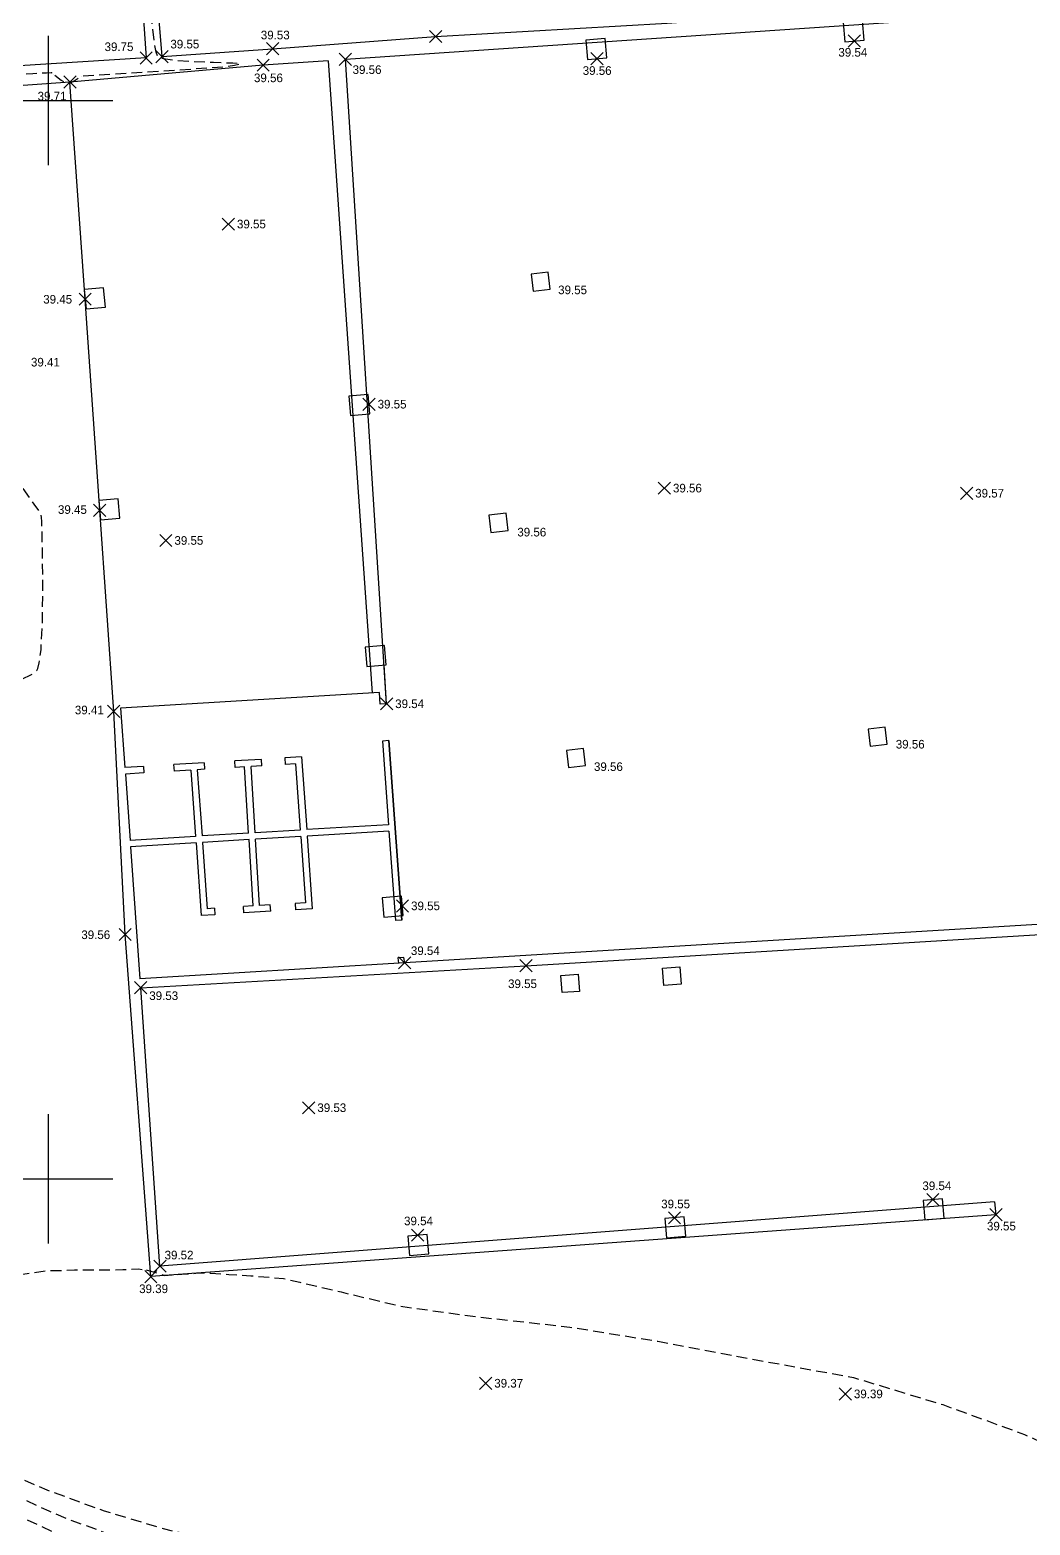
# Model space of a CAD drawing. Header units: metres. Extents: x -84460 to -84291, y -100758 to -100640.
# Drawn here: x -84425.42 to -84402.24, y -100733.03 to -100698.36 of the extents above; entities that cross this region are included whole.
import ezdxf

# ---------------------------------------------------------------- set-up
doc = ezdxf.new("R2010")
doc.units = ezdxf.units.M
doc.header["$MEASUREMENT"] = 0
doc.linetypes.add('DASHED2', pattern=[0.375, 0.25, -0.125])
doc.layers.get('0').update_dxf_attribs({"color": 35})
for name, color, linetype in [('Bases de pilares', 60, 'Continuous'), ('Contrucoes', 6, 'Continuous'), ('croqui', 6, 'Continuous'), ('Pilares', 230, 'Continuous'), ('pontos correctos', 35, 'Continuous')]:
    doc.layers.add(name, color=color, linetype=linetype)
doc.layers.add('CONT-MNR', color=35, linetype='DASHED2', lineweight=25)

msp = doc.modelspace()

# ---------------------------------------------------------------- linework, layer by layer
at = {"color": 7}
for p, q in [((-84425, -100698.5), (-84425, -100701.5)), ((-84426.5, -100700), (-84423.5, -100700)), ((-84425, -100723.5), (-84425, -100726.5)), ((-84426.5, -100725), (-84423.5, -100725))]:
    msp.add_line(p, q, dxfattribs=at)
at = {"linetype": 'Continuous'}
for p, q in [((-84418.82045043282, -100723.2140646163, 39.53), (-84419.1032504328, -100723.4968646163, 39.53)), ((-84418.82045043282, -100723.4968646163, 39.53), (-84419.1032504328, -100723.2140646163, 39.53)), ((-84414.72053377422, -100729.6026976341, 39.37), (-84415.0033337742, -100729.8854976341, 39.37)), ((-84414.72053377422, -100729.8854976341, 39.37), (-84415.0033337742, -100729.6026976341, 39.37)), ((-84406.38474696243, -100729.8502654026, 39.39), (-84406.66754696242, -100730.1330654026, 39.39)), ((-84406.38474696243, -100730.1330654026, 39.39), (-84406.66754696242, -100729.8502654026, 39.39))]:
    msp.add_line(p, q, dxfattribs=at)
at = {"layer": 'Bases de pilares'}
for points in [[(-84413.76307157036, -100704.4225312903), (-84413.3658247178, -100704.3756811236), (-84413.41267488454, -100703.978434271), (-84413.8099217371, -100704.0252844378)], [(-84414.74011447644, -100710.0140546212), (-84414.34286762387, -100709.9672044545), (-84414.38971779062, -100709.5699576019), (-84414.7869646432, -100709.6168077686)], [(-84405.95207543117, -100714.9734802672), (-84405.55482857859, -100714.9266301005), (-84405.60167874534, -100714.5293832479), (-84405.99892559792, -100714.5762334147)], [(-84412.94067294754, -100715.4668905975), (-84412.54342609498, -100715.4200404307), (-84412.59027626173, -100715.0227935782), (-84412.9875231143, -100715.0696437449)]]:
    msp.add_lwpolyline(points, close=True, dxfattribs=at)
at = {"layer": 'Bases de pilares', "extrusion": (0.002638696321012479, -0.02035205656532305, 0.9997893933600653)}
for points, elevation in [([(-96659.9476489566, -89012.15285010636), (-96659.97048366127, -89012.5521977948), (-96660.3698313497, -89012.52936309014), (-96660.34699664504, -89012.1300154017)], 1826.613399596259), ([(-96662.30770670935, -89012.01790198137), (-96662.33054141402, -89012.4172496698), (-96662.72988910247, -89012.39441496512), (-96662.70705439779, -89011.9950672767)], 1826.61339959626)]:
    msp.add_lwpolyline(points, close=True, dxfattribs=dict(at, elevation=elevation))
at = {"layer": 'CONT-MNR', "flags": 128}
for points, elevation in [([(-84428.1134357484, -100704.3249901407), (-84428.85132500224, -100704.3980777587), (-84429.30241330706, -100704.6019846428), (-84429.73276851013, -100704.9714528864), (-84430.38792088669, -100705.3363388895), (-84430.7638276914, -100705.6475651864), (-84431.05381347753, -100705.9802553657), (-84431.25387788928, -100706.3290440597), (-84431.55375357925, -100707.2779185979), (-84431.87028825664, -100708.4598505266), (-84432.0035664184, -100709.4253720499), (-84432.10512332668, -100709.914715727), (-84432.30471104919, -100709.8704053184), (-84432.64843779453, -100709.7487566083), (-84432.85299265526, -100709.672447107), (-84433.02302920909, -100709.6203769173), (-84433.16473012266, -100709.5773327798), (-84433.2471913737, -100709.5596871376), (-84433.22041731223, -100709.4944961543), (-84433.11781745942, -100709.1933444101), (-84432.84759823325, -100708.4000656142), (-84432.4653453152, -100707.2778328503), (-84432.02664438669, -100705.9898192022), (-84431.58708112917, -100704.6991977536), (-84431.20224122412, -100703.5691415883), (-84430.92771035295, -100702.7628237902), (-84430.81907419715, -100702.443417443), (-84430.7749082574, -100702.3076495118), (-84430.71234464755, -100702.1140515847), (-84430.67900278044, -100702.0107057109), (-84430.65477782275, -100701.9352063645), (-84430.63231530455, -100701.8654746031), (-84430.60475338448, -100701.8160524827), (-84430.53692628414, -100701.6248451027), (-84430.3756121902, -100701.1692075863), (-84430.18311808388, -100700.6240225162), (-84430.02175094641, -100700.1641724747), (-84429.9538177591, -100699.9645400444), (-84429.98455671297, -100699.8542252907), (-84430.01039008723, -100699.7505564211), (-84429.81445961479, -100699.7405011368), (-84429.39045051977, -100699.7271163387), (-84428.96764247741, -100699.713400897), (-84428.77531516297, -100699.7023536815), (-84428.95483858226, -100699.6680151551), (-84429.13444836406, -100699.6331740371), (-84428.82225804217, -100699.6061970145), (-84428.04223438361, -100699.5488559818), (-84427.02805028997, -100699.4781038506), (-84426.01337866281, -100699.4108935321), (-84425.35831852678, -100699.3710677392), (-84425.03693253301, -100699.3550276754), (-84424.9316250512, -100699.3529540208), (-84424.91726441414, -100699.3549099797), (-84424.92534418222, -100699.3632355995), (-84424.91726441414, -100699.3549099797), (-84424.91726441414, -100699.3549099797), (-84424.92534418222, -100699.3632355995), (-84424.91726441414, -100699.3549099797), (-84424.92534418222, -100699.3632355995), (-84424.87397712308, -100699.3873031871), (-84424.87397712308, -100699.3873031871), (-84424.87397712308, -100699.3873031871), (-84424.69936147031, -100699.529329926), (-84424.61516437413, -100699.5745964583), (-84424.48617276365, -100699.5875297532), (-84424.48617276365, -100699.5875297532), (-84424.39575420717, -100699.5422632209), (-84424.39575420717, -100699.5422632209), (-84424.39575420717, -100699.5422632209), (-84424.39575420717, -100699.5422632209), (-84424.39575420717, -100699.5422632209), (-84424.39575420717, -100699.5422632209), (-84424.39575420717, -100699.5422632209), (-84424.39575420717, -100699.5422632209), (-84424.39575420717, -100699.5422632209), (-84424.39575420717, -100699.5422632209), (-84424.23772911525, -100699.4337672467), (-84424.23772911525, -100699.4337672467), (-84424.23772911525, -100699.4337672467), (-84424.23772911525, -100699.4337672467), (-84424.23772911525, -100699.4337672467), (-84424.23772911525, -100699.4337672467), (-84424.23772911525, -100699.4337672467), (-84424.23772911525, -100699.4337672467), (-84424.23772911525, -100699.4337672467), (-84424.23772911525, -100699.4337672467), (-84420.8994102145, -100699.2167938205), (-84420.67964092176, -100699.1799288393), (-84420.53811746565, -100699.1471815002), (-84420.72386554422, -100699.1354497346), (-84421.17076898584, -100699.1214320787), (-84421.71591864347, -100699.0974061556), (-84422.11330069826, -100699.0657900277), (-84422.334002791, -100699.0322525694), (-84422.42476249403, -100699.0042888347), (-84422.44932001841, -100698.9884400016), (-84422.4658966525, -100698.9647366172), (-84422.49678026173, -100698.8775059468), (-84422.537737572, -100698.6640208717), (-84422.58318378184, -100698.2724924247), (-84422.62710069404, -100697.7128318443), (-84422.65907478062, -100697.2067210082), (-84422.68165640715, -100696.8951656204), (-84422.7251390985, -100696.5097972786), (-84422.8097993798, -100695.7609973996), (-84422.91379435777, -100694.8415342981), (-84423.01528113912, -100693.9441762883), (-84423.09241683056, -100693.2616916847), (-84423.12335853885, -100692.9868488018), (-84423.13112950778, -100692.8925323959), (-84423.13325406022, -100692.8028282001), (-84423.03023870639, -100692.7911213918), (-84422.9180757766, -100692.783754716), (-84422.7822835869, -100692.7724810699), (-84422.63658889206, -100692.7604117929), (-84422.43930863218, -100692.749345966), (-84422.0239953718, -100692.7236107837), (-84421.58388778214, -100692.6884231996), (-84421.31222453446, -100692.6490001675), (-84420.99522121635, -100692.4943877176), (-84420.99522121635, -100692.4943877176), (-84420.99522121635, -100692.4943877176), (-84420.99522121635, -100692.4943877176), (-84420.99522121635, -100692.4943877176), (-84420.99522121635, -100692.4943877176), (-84420.99522121635, -100692.4943877176), (-84420.99522121635, -100692.4943877176), (-84420.99522121635, -100692.4943877176), (-84420.99522121635, -100692.4943877176), (-84420.82603483873, -100692.2438251428), (-84420.74381762257, -100691.8741323853), (-84420.6616004064, -100691.4222856817), (-84420.70270925824, -100690.888285032), (-84420.86714369056, -100689.9435146518), (-84421.11379533904, -100689.2862828014), (-84421.40155535184, -100688.7112051787), (-84421.40155535184, -100688.7112051787), (-84421.40155535184, -100688.7112051787), (-84421.40155535184, -100688.7112051787), (-84421.98057229166, -100687.991160453), (-84422.20006179428, -100687.648472114), (-84422.40583323344, -100687.1412937438), (-84422.41955129689, -100686.2365970242), (-84422.13172788752, -100685.2723815502), (-84421.65222828838, -100684.5200627401), (-84421.17882849363, -100683.8101682243), (-84420.78058246017, -100683.2332789491), (-84420.52654414487, -100682.8799758605), (-84420.19422300831, -100682.4936973592), (-84419.59287151883, -100681.8375114998), (-84418.83915814516, -100681.0314437096), (-84418.04975135598, -100680.1955194157), (-84417.34131961995, -100679.4497640454), (-84416.83053140578, -100678.914203026), (-84416.63405518215, -100678.7088617847), (-84416.57975028125, -100678.7014830859), (-84416.52503378912, -100678.7492169706), (-84416.53522670991, -100678.6980389345), (-84416.54705414102, -100678.6463646), (-84416.61905058201, -100678.6354077421), (-84416.62957183659, -100678.4773574869), (-84416.64887198716, -100678.1677016128), (-84416.6618999279, -100677.949527762), (-84416.67587641744, -100677.6370049051), (-84416.71060840276, -100676.850639781), (-84416.7601744593, -100675.7258339339), (-84416.81865316257, -100674.397988908), (-84416.88012308802, -100673.0025062477), (-84416.93866281118, -100671.6747874971), (-84416.98835090752, -100670.5502342005), (-84417.02326595249, -100669.7642479023), (-84417.03748652163, -100669.4522301467), (-84417.06361580576, -100669.2486276909), (-84417.09833764823, -100668.9553599295), (-84417.0932487414, -100668.7796395463), (-84416.83052175769, -100668.7479319702), (-84416.18025936073, -100668.6989707072), (-84415.29645960228, -100668.6404433558), (-84414.33312053411, -100668.5800375145), (-84413.44424020802, -100668.5254407819), (-84412.78381667577, -100668.4843407562), (-84412.50584798913, -100668.4644250362), (-84412.31484806833, -100668.4173005611), (-84412.04426563588, -100668.3377442433), (-84411.8998666274, -100668.2711545024), (-84412.01863887558, -100668.1180141332), (-84412.29761515948, -100667.813486653), (-84412.5921678226, -100667.4887218001), (-84412.75766920851, -100667.2748693127), (-84412.80735992579, -100667.0189051743), (-84412.85466148886, -100666.5940865028), (-84412.90521760003, -100666.1709847379), (-84412.96467196164, -100665.9201713191), (-84413.18891031493, -100665.7434485781), (-84413.65159737013, -100665.4374874958), (-84414.1955744505, -100665.0798497458), (-84414.58367430215, -100664.8086537897), (-84414.7944794848, -100664.6400175205), (-84414.87793356247, -100664.5534534552), (-84414.89876397983, -100664.519790937), (-84414.90751704799, -100664.4847624172), (-84414.91224130474, -100664.3593355314), (-84414.891777602, -100664.0531327788), (-84414.82539874522, -100663.4814933879), (-84414.70602332673, -100662.6265598924), (-84414.58045949703, -100661.7740164925), (-84414.4854123483, -100661.0935481206), (-84414.45758697274, -100660.7548397088), (-84414.58365417573, -100660.4195473677), (-84414.82889774321, -100659.8948201001), (-84415.07497305075, -100659.4016819957), (-84415.20353547393, -100659.1611571445), (-84415.31470198286, -100659.0608264661), (-84415.4851589369, -100658.9203839176), (-84415.59177356845, -100658.8184796162), (-84415.64148647795, -100658.6604667408), (-84415.71796322058, -100658.3581196065), (-84415.7879215499, -100658.0420338891), (-84415.81807921948, -100657.8428052643), (-84415.7646811091, -100657.5765111185), (-84415.64649316279, -100657.1099175522), (-84415.52401473056, -100656.6496533118), (-84415.45774516239, -100656.4023471437)], 39.60000000000004), ([(-84413.52891290808, -100736.4261571748), (-84415.37484505611, -100735.7028193508), (-84417.69130853249, -100734.9794819286), (-84420.04402362433, -100734.2137559702), (-84422.22833897511, -100733.7110889422), (-84423.1682569831, -100733.4200708719), (-84424.00818383446, -100733.0850024603), (-84424.36092416274, -100732.9678389757), (-84424.97565617619, -100732.7131723995), (-84425.8538078539, -100732.3049639029), (-84426.69528293249, -100731.8854902436), (-84427.22785936386, -100731.605589703), (-84427.48817466233, -100731.4600380084), (-84427.57507976363, -100731.4050486406), (-84427.58846233925, -100731.3924456746), (-84427.58922644239, -100731.3715116603), (-84427.56663180683, -100731.2963671456), (-84427.48966602597, -100731.1265354547), (-84427.35489368247, -100730.8664923154), (-84427.23815617932, -100730.6438947484), (-84427.15309332601, -100730.4464566123), (-84427.00971788111, -100730.1099774361), (-84426.87468722607, -100729.7921151569), (-84426.81465874234, -100729.6505277116), (-84426.80024765589, -100729.5960904898), (-84426.78860989939, -100729.5260178644), (-84426.7818006321, -100729.4542184429), (-84426.77510215297, -100729.3829788694), (-84426.77034984648, -100729.3270840792), (-84426.76913036578, -100729.2551340678), (-84426.76795194916, -100729.1831911179), (-84426.76807170564, -100729.1273555988), (-84426.77243292925, -100729.0554072059), (-84426.77683410898, -100728.9834694132), (-84426.78177961949, -100728.9281166899), (-84426.79171362097, -100728.8566016868), (-84426.80168616862, -100728.7851006824), (-84426.81137442036, -100728.7306466695), (-84426.82615826756, -100728.6625889458), (-84426.84234224701, -100728.5893617548), (-84426.86399346849, -100728.5172427667), (-84426.88431233334, -100728.450330189), (-84426.89853430892, -100728.397511042), (-84426.92486505711, -100728.3297015471), (-84426.95122990833, -100728.2619120588), (-84426.96989409812, -100728.2107803606), (-84427.0014485298, -100728.1450983617), (-84427.03303487852, -100728.079439137), (-84427.05595572546, -100728.0303669503), (-84427.09256208572, -100727.9672137341), (-84427.12919795676, -100727.9040858311), (-84427.1561588924, -100727.8574257401), (-84427.19761464324, -100727.7971887535), (-84427.2390973016, -100727.7369793734), (-84427.26985272672, -100727.6930619132), (-84427.31592566028, -100727.6361124059), (-84427.36202272555, -100727.5791925378), (-84427.39630020282, -100727.5383238196), (-84427.44672973483, -100727.4850145753), (-84427.49718047575, -100727.4317367299), (-84427.53468311494, -100727.3941962811), (-84427.58918175136, -100727.3448594523), (-84427.64369855341, -100727.2955554991), (-84427.68410756883, -100727.2615943327), (-84427.74236253751, -100727.2165393918), (-84427.80063253488, -100727.1715185129), (-84427.84360995296, -100727.1413574399), (-84427.90528499085, -100727.1008692592), (-84427.96697185426, -100727.0604160318), (-84428.01216334858, -100727.0342442287), (-84428.07690063452, -100726.998581301), (-84428.14164650402, -100726.9629539204), (-84428.1886843339, -100726.9409277602), (-84428.2534311915, -100726.9114040328), (-84428.32353410823, -100726.8797492264), (-84428.39437586951, -100726.8543352866), (-84428.4654375942, -100726.8288243301), (-84428.64708098344, -100726.7458478972), (-84429.05149192955, -100726.5608537246), (-84429.48682458917, -100726.362043852), (-84429.761233119, -100726.2376203192), (-84430.05721555275, -100726.0931283696), (-84430.66944821118, -100725.7934295055), (-84431.4443548311, -100725.4235298375), (-84432.22835914923, -100725.0684354764), (-84432.75890969759, -100724.8521439148), (-84433.04884012249, -100724.7580279211), (-84433.17227768921, -100724.737914505), (-84433.20935582732, -100724.7426871176), (-84433.24036093811, -100724.7609796587), (-84433.31758235948, -100724.8435511493), (-84433.46485370507, -100725.0652025259), (-84433.70145343016, -100725.4952054946), (-84434.02233847369, -100726.1457868911), (-84434.31990561161, -100726.7884510965), (-84434.5392482937, -100727.2800991134), (-84434.62545996968, -100727.4776319442), (-84434.65263038658, -100727.5360181346), (-84434.67656895528, -100727.5908249364), (-84434.56995507482, -100727.3830198436), (-84434.3046391611, -100726.8628523339), (-84433.9599780777, -100726.1863619996), (-84433.61532868826, -100725.509588433), (-84433.35004785638, -100724.9885712265), (-84433.24349244568, -100724.7793499724), (-84433.19758431308, -100724.7057050624), (-84432.97235640134, -100724.7764934343), (-84432.38904463495, -100724.9571971385), (-84431.58330513688, -100725.1991558276), (-84430.6907940301, -100725.4537091543), (-84429.84716743758, -100725.6721967711), (-84429.29862392847, -100725.7883198), (-84429.00650545016, -100725.8248397406), (-84428.88484289152, -100725.8192650636), (-84428.84919228722, -100725.8063334855), (-84428.81716832107, -100725.776551477), (-84428.74857029037, -100725.6581155397), (-84428.63726173947, -100725.3546153429), (-84428.48144733795, -100724.7747691657), (-84428.29256410414, -100723.8964244277), (-84428.133270822, -100723.013410305), (-84428.02826533483, -100722.3035060483), (-84428.00224548599, -100721.9444909082), (-84428.13018615442, -100721.6728574388), (-84428.39842935133, -100721.2392766944), (-84428.7117469694, -100720.7682091776), (-84428.97491090122, -100720.3841153911), (-84429.09269303939, -100720.2114558374), (-84429.17309321398, -100720.0399089363), (-84429.23461134649, -100719.8797773596), (-84429.1543706883, -100719.7660217856), (-84429.07215201473, -100719.6516199857), (-84429.12451536374, -100719.3997334824), (-84429.26039806206, -100718.7908932054), (-84429.43964031912, -100718.003227193), (-84429.62208234429, -100717.2148634835), (-84429.74335241813, -100716.7033722157), (-84429.80641254855, -100716.449137944), (-84429.83035135349, -100716.362635308), (-84429.83592653638, -100716.3485551264), (-84429.85459122111, -100716.3368246286), (-84429.93317409547, -100716.3096164645), (-84430.09599149972, -100716.2646592402), (-84430.234041271, -100716.2116032213), (-84430.1894243484, -100716.0255573155), (-84430.06660833413, -100715.6425803756), (-84429.9205246287, -100715.24549927), (-84429.80610463262, -100715.0171408673), (-84429.53240489161, -100714.8988789152), (-84428.89750406511, -100714.6661916799), (-84428.0430808772, -100714.3598475015), (-84427.11081405195, -100714.0206147198), (-84426.24238231342, -100713.689261675), (-84425.68880628757, -100713.4572489741), (-84425.40357711572, -100713.3162282894), (-84425.29230808973, -100713.2428156723), (-84425.26373899268, -100713.2132681557), (-84425.24267684239, -100713.1726177574), (-84425.20675231263, -100713.0403523566), (-84425.16690811935, -100712.734295402), (-84425.13591627184, -100712.1805637084), (-84425.12400759537, -100711.3728254273), (-84425.13058042133, -100710.5903037386), (-84425.14349453458, -100709.9976041155), (-84425.15060972, -100709.7593320311), (-84425.15691801439, -100709.671217005), (-84425.16597009136, -100709.5838880541), (-84425.32731177431, -100709.3554373184), (-84425.70961488833, -100708.8135109606), (-84426.1674899486, -100708.1528509686), (-84426.55554747027, -100707.5681993304), (-84426.7283979685, -100707.2542980338), (-84426.66155665489, -100706.9618572779), (-84426.57497293846, -100706.4595555394), (-84426.59457113319, -100705.7937279663), (-84426.7317591922, -100705.3139399953), (-84427.1629201723, -100704.8145694159), (-84427.61368004297, -100704.4620724181), (-84428.1134357484, -100704.3249901407)], 39.60000000000004), ([(-84413.65383269897, -100737.266013448), (-84415.9061854112, -100736.2848470534), (-84418.37441399547, -100735.5477830006), (-84422.56601401843, -100734.2462775845), (-84423.69886509632, -100733.7383096842), (-84424.87657883757, -100733.1975576669), (-84425.98867727896, -100732.6760811314), (-84426.92468245725, -100732.2259396768), (-84427.47245825917, -100731.9521718217), (-84427.72890298288, -100731.8147060524), (-84427.81309109657, -100731.7616237019), (-84427.82650117166, -100731.7479004057), (-84427.82881438316, -100731.7193416561), (-84427.80444724452, -100731.6205988734), (-84427.71100990755, -100731.3931934349), (-84427.52391078815, -100731.0113372694), (-84427.28314839194, -100730.5562486918), (-84427.15604425088, -100730.3185326075), (-84427.07327952454, -100730.1263761852), (-84426.95690692845, -100729.8527268953), (-84426.89701184117, -100729.7109391846), (-84426.8824613126, -100729.6568334612), (-84426.86833235298, -100729.6026037262), (-84426.85788246372, -100729.5421914513), (-84426.84792863624, -100729.4831674334), (-84426.83967618836, -100729.3957789222), (-84426.83488353074, -100729.339938755), (-84426.83018002176, -100729.2840886846), (-84426.8287158978, -100729.1962295711), (-84426.82879106706, -100729.1402361686), (-84426.82895609451, -100729.0842397343), (-84426.83430318182, -100728.9964359703), (-84426.83923658394, -100728.9407129381), (-84426.84426002597, -100728.8849937968), (-84426.85640051469, -100728.7977720381), (-84426.86614577158, -100728.7427401513), (-84426.87598071851, -100728.6877190893), (-84426.89485613132, -100728.6016035501), (-84426.92043760703, -100728.5168614651), (-84426.93487751068, -100728.4630577418), (-84426.94940514167, -100728.4092786287), (-84426.98150513973, -100728.3266772892), (-84427.00054539609, -100728.2743821459), (-84427.01967143815, -100728.2221183626), (-84427.05811157366, -100728.1421577666), (-84427.08159931471, -100728.0917637161), (-84427.10517038131, -100728.0414076241), (-84427.14973397623, -100727.9645729818), (-84427.17748293109, -100727.9164573815), (-84427.20531224433, -100727.8683861476), (-84427.25574554785, -100727.795144953), (-84427.28753752005, -100727.7496671705), (-84427.31940639099, -100727.7042399326), (-84427.37542002331, -100727.6350391362), (-84427.41100660819, -100727.5925378563), (-84427.44666615706, -100727.5500930317), (-84427.50793676845, -100727.4853563298), (-84427.5470412967, -100727.446147024), (-84427.58621439952, -100727.4069997804), (-84427.65238653537, -100727.3471250387), (-84427.69470622789, -100727.3114976162), (-84427.73708967405, -100727.2759375238), (-84427.80777783463, -100727.2212943496), (-84427.8529861517, -100727.189511007), (-84427.89825299583, -100727.1577998899), (-84427.9730438795, -100727.1087273693), (-84428.0207930461, -100727.0810206549), (-84428.06859513605, -100727.0533906581), (-84428.14705005212, -100727.01019527), (-84428.19697373979, -100726.9867663779), (-84428.24694440087, -100726.9634182623), (-84428.32860183888, -100726.9263719835), (-84428.41873826447, -100726.8937954838), (-84428.60514195687, -100726.8085939879), (-84429.07411384766, -100726.5941758647), (-84429.69539395388, -100726.3102401263), (-84430.33872229255, -100726.0164857848), (-84430.8738388807, -100725.7726118522), (-84431.17048373533, -100725.6383173406), (-84431.46763328338, -100725.4957984191), (-84431.94980126052, -100725.2615555035), (-84432.48542704315, -100725.0109808977), (-84432.86400855017, -100724.8494260244), (-84433.07462082476, -100724.7762861567), (-84433.16432561123, -100724.7594429821), (-84433.19080953053, -100724.7624058312), (-84433.21857146817, -100724.7806853877), (-84433.28988159698, -100724.8683913065), (-84433.42619251789, -100725.0998856753), (-84433.63438336711, -100725.5168828158), (-84433.87640009797, -100726.0446547117), (-84434.01945996968, -100726.3624319442), (-84434.15180464968, -100726.6503491297), (-84434.35849071504, -100727.1092597884), (-84434.55040797971, -100727.5374795766), (-84434.63844625758, -100727.7333241504), (-84434.69115576475, -100727.8317189651), (-84434.74695510691, -100727.9200839824), (-84434.85608065844, -100727.8665072647), (-84435.04786086467, -100727.7550781788), (-84435.1568419495, -100727.669344544), (-84435.07522453277, -100727.4852972805), (-84434.86478295414, -100727.0767149703), (-84434.5995076987, -100726.5778708892), (-84434.35338925156, -100726.123038313), (-84434.20041809781, -100725.8464905175), (-84434.0118927048, -100725.5300807224), (-84433.67862004554, -100724.9813270203), (-84433.30385336374, -100724.3729999967), (-84433.04355050181, -100723.9595474198), (-84432.9060642273, -100723.7502141782), (-84432.85429275347, -100723.6793702928), (-84432.84285090718, -100723.6687083268), (-84432.82846068776, -100723.6690838396), (-84432.77876783583, -100723.6867752385), (-84432.66838188644, -100723.7432218476), (-84432.50030304515, -100723.8394790973), (-84432.35522527165, -100723.9188942579), (-84432.11648017254, -100723.9955837549), (-84431.56726319277, -100724.1646963029), (-84430.85629798479, -100724.3731767268), (-84430.13230820096, -100724.5679698514), (-84429.6436809737, -100724.6782964179), (-84429.38001105037, -100724.7166685096), (-84429.27103055743, -100724.7147533625), (-84429.2401495154, -100724.7042735022), (-84429.21236947164, -100724.676788055), (-84429.15226369606, -100724.562042191), (-84429.05442283198, -100724.266992183), (-84428.91993789269, -100723.7183379721), (-84428.76744631953, -100722.9420418039), (-84428.66094223123, -100722.2713735056), (-84428.63110912236, -100721.927218181), (-84428.75944464683, -100721.6710991221), (-84429.01526959354, -100721.2744698228), (-84429.2750498188, -100720.8926578376), (-84429.41525117893, -100720.6809907212), (-84429.52683492753, -100720.4513603147), (-84429.67769962535, -100720.1149260672), (-84429.74895096912, -100719.9010981143), (-84429.64973333836, -100719.7456454118), (-84429.47108489618, -100719.5216785211), (-84429.36695201474, -100719.3646199856), (-84429.4136870059, -100719.0805735909), (-84429.54173932069, -100718.4678666281), (-84429.70487261249, -100717.7444131115), (-84429.85685053462, -100717.1281270552), (-84429.95143674048, -100716.8369224734), (-84430.14018396763, -100716.755493822), (-84430.4766789692, -100716.6605667663), (-84430.80559509616, -100716.5660827541), (-84430.97160569936, -100716.4859832332), (-84430.92365971893, -100716.2463867672), (-84430.7646701342, -100715.7119322176), (-84430.53747406337, -100715.0226016052), (-84430.28490862458, -100714.3183769504), (-84430.04981093598, -100713.7392402741), (-84429.87501811574, -100713.4251735968), (-84429.58144482979, -100713.2608498387), (-84429.04556810204, -100713.0538170387), (-84428.39356858755, -100712.8283698955), (-84427.75162694135, -100712.6088031079), (-84427.33010868977, -100712.4537095714), (-84427.11005382266, -100712.357545709), (-84427.0242464573, -100712.3059500646), (-84427.00263987412, -100712.2844893943), (-84426.98681902073, -100712.252280594), (-84426.96075390282, -100712.1423448811), (-84426.93400445816, -100711.8852796077), (-84426.91692749392, -100711.4310647441), (-84426.91589696702, -100710.8139636088), (-84426.92504755079, -100710.3103096754), (-84426.93110224657, -100710.1003827506), (-84426.93541025602, -100710.0447543297), (-84426.94081542245, -100709.9894402369), (-84427.09148094784, -100709.7870328491), (-84427.42372546397, -100709.3303253073), (-84427.76151642259, -100708.8348944589), (-84427.92882127539, -100708.5163171516), (-84427.92347277436, -100708.2369850448), (-84427.93872060825, -100707.9170378654)], 39.80000000000005), ([(-84426.9851459215, -100728.0811787884), (-84426.98800323997, -100728.0817527961), (-84426.98800323997, -100728.0817527961), (-84426.98800323997, -100728.0817527961), (-84426.98800323997, -100728.0817527961), (-84426.98800323997, -100728.0817527961), (-84427.0329887638, -100727.95722771), (-84427.04367188243, -100727.9586083356), (-84427.04908143323, -100727.950611377), (-84427.07261486638, -100727.910788575), (-84427.08687668722, -100727.8842951614), (-84427.06033529546, -100727.75956633), (-84426.95464073171, -100727.6099475829), (-84426.6904036265, -100727.4691296786), (-84425.88888512638, -100727.2579026213), (-84425.052135105, -100727.1346872062), (-84424.39154268987, -100727.117084717), (-84423.85426129497, -100727.117084717), (-84423.27293980267, -100727.1082838743), (-84422.9072790406, -100727.0933106964), (-84422.72885383661, -100727.1110302451)], 39.40000000000004), ([(-84422.72885383661, -100727.1110302451), (-84422.29779186277, -100727.2434194568), (-84422.2222387423, -100727.2374628216), (-84422.07670493523, -100727.2278732892), (-84421.90207667404, -100727.216294476), (-84421.7728092544, -100727.2071499383), (-84421.57536190549, -100727.1930906022), (-84421.47201483825, -100727.1857225349), (-84421.39787681785, -100727.1806472976), (-84421.22801556007, -100727.1911991527), (-84420.8158811128, -100727.2177211201), (-84420.30368143524, -100727.2525223058), (-84419.83362448664, -100727.2879118157), (-84419.54791822619, -100727.3161987558), (-84419.1689495976, -100727.402340418), (-84418.21314688168, -100727.6269795051), (-84416.78355529862, -100727.9650202719), (-84415.0703908353, -100728.1999776424), (-84412.9094746077, -100728.4398945942), (-84410.86860902846, -100728.7697802931), (-84408.31752768737, -100729.2496144889), (-84406.3366874323, -100729.6094900627), (-84404.26580969733, -100730.2392721706), (-84402.37500793488, -100730.9290334433), (-84400.6558498438, -100731.7403174761), (-84399.59919336639, -100731.969664835), (-84399.09920022401, -100732.0614564234), (-84398.60178997679, -100732.0591523018), (-84397.7953176523, -100732.0138841393), (-84396.79526966922, -100731.9395294569), (-84394.94644392871, -100732.0108523468)], 39.40000000000004), ([(-84412.79271453345, -100735.9427171535), (-84414.79644328776, -100735.0869564399), (-84417.44363786862, -100734.3227995493), (-84419.95025845701, -100733.6739351857), (-84422.32654635352, -100733.120963966), (-84423.69680425622, -100732.7102033238), (-84425.02445896094, -100732.2227006023), (-84425.95421986442, -100731.8216372408), (-84426.63065992325, -100731.5366631954), (-84427.3317909937, -100731.2015975157), (-84427.35042350681, -100731.0369909436), (-84427.32026810775, -100730.9692568893), (-84427.22870316463, -100730.7555490182), (-84427.02775680876, -100730.285952682), (-84426.82607548634, -100729.8132232867), (-84426.73230564351, -100729.5901162385), (-84426.72264892788, -100729.4792335028), (-84426.71051967121, -100729.3700794737), (-84426.71816187911, -100729.1253331298), (-84426.7281561582, -100728.9605573088), (-84426.75813829969, -100728.7758087219), (-84426.79811472028, -100728.5910601349), (-84426.86307649073, -100728.3713589063), (-84426.9851459215, -100728.0811787884)], 39.40000000000004)]:
    msp.add_lwpolyline(points, dxfattribs=dict(at, elevation=elevation))
at = {"layer": 'Contrucoes'}
for points in [[(-84409.27647380458, -100692.0340107779, -0.6970000000000027), (-84409.35000240972, -100691.847713853, -0.7070000000000078), (-84423.1620685148, -100692.7829357029, -0.5079999999999956), (-84422.72914100983, -100699.011913691, -0.3689999999999998), (-84430.19750655635, -100699.4830835792, -0.3529999999999944)], [(-84422.36145995244, -100698.9807265134, -0.5670000000000073), (-84422.85458899212, -100692.9950441023, -0.6474435632735407)], [(-84418.11271539656, -100699.0444030299, -0.5559999999999974), (-84396.71505911989, -100697.5896027462, -0.5600000000000023)], [(-84422.36145995244, -100698.9807265134, -0.5670000000000073), (-84419.79958276695, -100698.7985911614, -0.5799999999999983), (-84416.02183136875, -100698.5160272335, -0.5810000000000031), (-84410.65825293891, -100698.2080541389, -0.6269999999999953), (-84406.18605677292, -100697.8887823849, -0.6140000000000043), (-84405.39128295725, -100697.6740339043, -0.6869999999999976)], [(-84418.5089370715, -100699.0821042807, -0.5439999999999969), (-84420.01922405558, -100699.1791981823, -0.5520000000000067), (-84424.49618583996, -100699.57015877, -0.4069999999999965), (-84427.84964782814, -100699.8145717274, -0.7129999999999939)], [(-84418.5089370715, -100699.0821042807, -0.5439999999999969), (-84417.48852800672, -100713.7382665754, -0.5638178588055069)], [(-84417.15763638877, -100713.9890532128, -0.5750000000000028), (-84418.11271539656, -100699.0444030299, -0.5559999999999974)], [(-84403.0684767614, -100725.5402462679, -0.5700000000000074), (-84403.03451634393, -100725.8364129271, -0.5660000000000025), (-84422.62210215529, -100727.2702630179, -0.7259999999999991), (-84423.21720977037, -100719.3379390251, -0.4080000000000013), (-84423.48136550229, -100714.1652664326, -0.7210000000000036), (-84423.80633777347, -100709.5018387208, -0.6670000000000016), (-84424.14357505926, -100704.6065973567, -0.6680000000000064), (-84424.49618583996, -100699.57015877, -0.4069999999999965)], [(-84416.80469036767, -100719.0063897678, -0.5700000000000074), (-84417.10199276892, -100714.8424521744, -0.5679999999999978)], [(-84403.0684767614, -100725.5402462679, -0.5700000000000074), (-84422.40935240684, -100727.028787254, -0.5900000000000034), (-84422.85627565159, -100720.5711586171, -0.5810000000000031), (-84413.92662036262, -100720.0623949979, -0.5619999999999976), (-84398.58034100142, -100719.1313784739, -0.561000000000007), (-84387.1188223151, -100718.3728394813, -0.5670000000000073), (-84371.29372888643, -100717.3155807743, -0.561000000000007), (-84360.22600750638, -100716.5192438772, -0.5739999999999981), (-84360.2429509216, -100716.3601152479, -0.570999999999998), (-84381.58899342276, -100717.7853010389, -0.5559999999999974), (-84395.19806177724, -100718.6886965908, -0.5559999999999974), (-84416.73727234532, -100719.9942742805, -0.570999999999998)], [(-84416.73727234532, -100719.9942742805, -0.570999999999998), (-84416.7564057374, -100719.8674597966, -0.570999999999998)]]:
    msp.add_polyline3d(points, dxfattribs=at)
at = {"layer": 'croqui'}
for p, q in [((-84417.15763638877, -100713.9890532128, -0.5750000000000028), (-84417.21052980048, -100713.0872298517, -0.5733123921794174)), ((-84417.32319100504, -100713.7282448386, -99.024), (-84423.32124407707, -100714.0918108219, -99.024)), ((-84417.30737905146, -100713.9978358643, -0.5750000000000028), (-84417.32319100504, -100713.7282448386, -0.5744955066112425)), ((-84423.32124407707, -100714.0918108219, -0.5674290825526782), (-84423.2229575122, -100715.4683860552, -0.5680902717287069)), ((-84417.15763638877, -100713.9890532128, -0.5750000000000028), (-84417.30737905146, -100713.9978358643, -0.5750000000000028)), ((-84417.10199276892, -100714.8424521744, -0.5679999999999978), (-84417.25161188464, -100714.8531348807, -0.5679999999999978)), ((-84417.25161188464, -100714.8531348807, -0.5679999999999978), (-84417.11323864662, -100716.7911532932, -0.5689308585294697)), ((-84417.10199276892, -100714.8424521744, -0.5679999999999978), (-84416.80469036767, -100719.0063897678, -0.5700000000000074)), ((-84420.057308175, -100715.2765033892, -99.024), (-84420.67617234624, -100715.3140152215, -99.024)), ((-84420.0482327317, -100715.4262285919, -99.024), (-84420.057308175, -100715.2765033892, -99.024)), ((-84419.13023266515, -100715.2203096351, -99.024), (-84419.51954063842, -100715.2439071482, -99.024)), ((-84419.51954063842, -100715.2439071482, -99.024), (-84419.50885731615, -100715.3935348909, -99.024)), ((-84419.13023266515, -100715.2203096351, -99.024), (-84419.00986723427, -100716.9061155367, -99.024)), ((-84422.7952465857, -100715.4424607855, -99.024), (-84423.2229575122, -100715.4683860552, -99.024)), ((-84422.78456326344, -100715.5920885282, -99.024), (-84423.21227418994, -100715.6180137979, -99.024)), ((-84423.21227418994, -100715.6180137979, -0.5681621401174084), (-84423.10259208133, -100717.1541919568, -0.5688999889080719)), ((-84422.79524658571, -100715.4424607855, -99.024), (-84422.78456326343, -100715.5920885282, -99.024)), ((-84421.3862224589, -100715.3570541984, -99.024), (-84422.08519647304, -100715.3994218086, -99.024)), ((-84422.07612102974, -100715.5491470113, -99.024), (-84422.08519647304, -100715.3994218086, -99.024)), ((-84421.69497131981, -100715.5260440032, -99.024), (-84422.07612102974, -100715.5491470113, -99.024)), ((-84421.69497131981, -100715.5260440032, -99.024), (-84421.5852892112, -100717.062222162, -99.024)), ((-84421.37553913663, -100715.5066819411, -99.024), (-84421.54523748395, -100715.5169680366, -99.024)), ((-84421.54523748395, -100715.5169680366, -99.024), (-84421.43555537534, -100717.0531461954, -99.024)), ((-84421.3862224589, -100715.3570541984, -99.024), (-84421.37553913663, -100715.5066819411, -99.024)), ((-84420.66709690294, -100715.4637404242, -99.024), (-84420.67617234624, -100715.3140152215, -99.024)), ((-84420.44749993895, -100715.450429774, -99.024), (-84420.66709690294, -100715.4637404242, -99.024)), ((-84420.35432538774, -100716.9876085219, -99.024), (-84420.44749993895, -100715.450429774, -99.024)), ((-84420.0482327317, -100715.4262285919, -99.024), (-84420.29777473623, -100715.4413543307, -99.024)), ((-84420.20460018502, -100716.9785330786, -99.024), (-84420.29777473623, -100715.4413543307, -99.024)), ((-84419.26928317876, -100715.3790133444, -99.024), (-84419.50885731615, -100715.3935348909, -99.024)), ((-84419.26928317876, -100715.3790133444, -99.024), (-84419.15960107015, -100716.9151915032, -99.024)), ((-84420.35432538774, -100716.9876085219, -99.024), (-84421.43555537534, -100717.0531461954, -99.024)), ((-84419.15960107015, -100716.9151915032, -99.024), (-84420.20460018502, -100716.9785330786, -99.024)), ((-84417.11163076766, -100716.7910558332, -99.024), (-84419.00986723427, -100716.9061155367, -99.024)), ((-84417.10255532435, -100716.9407810359, -99.024), (-84418.999183912, -100717.0557432794, -99.024)), ((-84417.10255532435, -100716.9407810359, -0.5690027269181712), (-84416.95442420353, -100719.0154657344, -0.5699992282594906)), ((-84421.5852892112, -100717.062222162, -99.024), (-84423.10259208133, -100717.1541919568, -99.024)), ((-84421.57460588893, -100717.2118499047, -99.024), (-84423.09190875906, -100717.3038196995, -99.024)), ((-84423.09190875906, -100717.3038196995, -0.5689718572967593), (-84422.87325676333, -100720.3662008343, -0.5704427636521672)), ((-84421.57460588893, -100717.2118499047, -99.024), (-84421.45424045806, -100718.8976558063, -99.024)), ((-84420.34524994444, -100717.1373337246, -99.024), (-84421.42487205307, -100717.2027739381, -99.024)), ((-84421.42487205307, -100717.2027739381, -99.024), (-84421.31518994446, -100718.738952097, -99.024)), ((-84420.25207539322, -100718.6745124726, -99.024), (-84420.34524994444, -100717.1373337246, -99.024)), ((-84419.14891774788, -100717.064819246, -99.024), (-84420.19552474172, -100717.1282582813, -99.024)), ((-84420.1023501905, -100718.6654370293, -99.024), (-84420.19552474172, -100717.1282582813, -99.024)), ((-84419.14891774788, -100717.064819246, -99.024), (-84419.03923563927, -100718.6009974048, -99.024)), ((-84418.999183912, -100717.0557432794, -99.024), (-84418.87881848113, -100718.741549181, -99.024)), ((-84421.14549159714, -100718.7286660015, -99.024), (-84421.31518994446, -100718.738952097, -99.024)), ((-84421.14549159714, -100718.7286660015, -99.024), (-84421.13480827487, -100718.8782937443, -99.024)), ((-84420.25207539322, -100718.6745124726, -99.024), (-84420.4716723572, -100718.6878231227, -99.024)), ((-84420.4625969139, -100718.8375483254, -99.024), (-84420.4716723572, -100718.6878231227, -99.024)), ((-84419.85280818597, -100718.6503112904, -99.024), (-84420.1023501905, -100718.6654370293, -99.024)), ((-84419.84373274267, -100718.8000364931, -99.024), (-84419.85280818597, -100718.6503112904, -99.024)), ((-84419.03923563927, -100718.6009974048, -99.024), (-84419.27880977666, -100718.6155189514, -99.024)), ((-84419.27880977666, -100718.6155189514, -99.024), (-84419.2681264544, -100718.7651466941, -99.024)), ((-84418.87881848113, -100718.741549181, -99.024), (-84419.2681264544, -100718.7651466941, -99.024)), ((-84421.13480827487, -100718.8782937443, -99.024), (-84421.45424045806, -100718.8976558063, -99.024)), ((-84419.84373274267, -100718.8000364931, -99.024), (-84420.4625969139, -100718.8375483254, -99.024)), ((-84416.80469036767, -100719.0063897678, -0.5700000000000074), (-84416.95442420353, -100719.0154657344, -0.5700000000000074)), ((-84416.73727234532, -100719.9942742805, -0.5709999999999837), (-84422.87325676333, -100720.3662008343, -0.5752731262586934)), ((-84416.7564057374, -100719.8674597966, -0.570999999999998), (-84416.89304191047, -100719.8751696474, -72.74735135979957)), ((-84416.89304191047, -100719.8751696474, -0.5704121565965181), (-84416.88390332862, -100720.0031621707, -0.5704736332735649))]:
    msp.add_line(p, q, dxfattribs=at)
msp.add_polyline3d([(-84416.73727234532, -100719.9942742805, -0.570999999999998), (-84416.7564057374, -100719.8674597966, -0.570999999999998)], dxfattribs=at)
at = {"layer": 'Pilares'}
for points in [[(-84406.5390197551, -100698.6384237213), (-84406.09073458488, -100698.5991757129), (-84406.12998259327, -100698.1508905427), (-84406.57826776349, -100698.190138551)], [(-84412.50409480515, -100699.0472423209), (-84412.05580963493, -100699.0079943125), (-84412.09505764331, -100698.5597091423), (-84412.54334281353, -100698.5989571507)], [(-84424.12395105508, -100704.8307399418), (-84423.67566588486, -100704.7914919334), (-84423.71491389323, -100704.3432067632), (-84424.16319906345, -100704.3824547716)], [(-84417.99374669309, -100707.3055077047), (-84417.54546152287, -100707.2662596963), (-84417.58470953125, -100706.8179745261), (-84418.03299470147, -100706.8572225345)], [(-84423.78671376927, -100709.7259813059), (-84423.33842859906, -100709.6867332976), (-84423.37767660743, -100709.2384481273), (-84423.82596177765, -100709.2776961357)], [(-84417.6129536019, -100713.1224626316), (-84417.16466843168, -100713.0832146233), (-84417.20391644005, -100712.634929453), (-84417.65220161027, -100712.6741774614)], [(-84417.21821386096, -100718.9381965094), (-84416.76992869074, -100718.898948501), (-84416.80917669911, -100718.4506633308), (-84417.25746186933, -100718.4899113392)], [(-84404.68075795085, -100725.9514328024), (-84404.23247278063, -100725.912184794), (-84404.271720789, -100725.4638996238), (-84404.72000595921, -100725.5031476322)], [(-84410.669691119, -100726.3743861182), (-84410.22140594877, -100726.3351381098), (-84410.26065395716, -100725.8868529396), (-84410.70893912738, -100725.926100948)], [(-84416.62415695828, -100726.778260565), (-84416.17587178806, -100726.7390125566), (-84416.21511979644, -100726.2907273864), (-84416.66340496666, -100726.3299753948)]]:
    msp.add_lwpolyline(points, close=True, dxfattribs=at)
at = {"layer": 'pontos correctos', "linetype": 'Continuous'}
for p, q in [((-84419.65860000001, -100698.6576, 39.532), (-84419.9414, -100698.9404, 39.532)), ((-84419.65860000001, -100698.9404, 39.532), (-84419.9414, -100698.6576, 39.532)), ((-84415.8806, -100698.3746, 39.532), (-84416.16339999999, -100698.6574, 39.532)), ((-84415.8806, -100698.6574, 39.532), (-84416.16339999999, -100698.3746, 39.532)), ((-84406.17360000001, -100698.4776, 39.542), (-84406.4564, -100698.7604, 39.542)), ((-84406.17360000001, -100698.7604, 39.542), (-84406.4564, -100698.4776, 39.542)), ((-84422.58760000001, -100698.8706, 39.752), (-84422.8704, -100699.1534, 39.752)), ((-84422.58760000001, -100699.1534, 39.752), (-84422.8704, -100698.8706, 39.752)), ((-84422.21960000001, -100698.8396, 39.552), (-84422.5024, -100699.1224, 39.552)), ((-84422.21960000001, -100699.1224, 39.552), (-84422.5024, -100698.8396, 39.552)), ((-84417.9716, -100698.9026, 39.562), (-84418.25439999999, -100699.1854, 39.562)), ((-84417.9716, -100699.1854, 39.562), (-84418.25439999999, -100698.9026, 39.562)), ((-84412.1386, -100698.8866, 39.562), (-84412.42139999999, -100699.1694, 39.562)), ((-84412.1386, -100699.1694, 39.562), (-84412.42139999999, -100698.8866, 39.562)), ((-84419.8776, -100699.0376, 39.562), (-84420.1604, -100699.3204, 39.562)), ((-84419.8776, -100699.3204, 39.562), (-84420.1604, -100699.0376, 39.562)), ((-84424.3546, -100699.4286, 39.712), (-84424.63739999999, -100699.7114, 39.712)), ((-84424.3546, -100699.7114, 39.712), (-84424.63739999999, -100699.4286, 39.712)), ((-84420.6836, -100702.7236, 39.552), (-84420.96639999999, -100703.0064, 39.552)), ((-84420.6836, -100703.0064, 39.552), (-84420.96639999999, -100702.7236, 39.552)), ((-84424.0026, -100704.4656, 39.452), (-84424.2854, -100704.7484, 39.452)), ((-84424.0026, -100704.7484, 39.452), (-84424.2854, -100704.4656, 39.452)), ((-84417.42360000001, -100706.9006, 39.552), (-84417.7064, -100707.1834, 39.552)), ((-84417.42360000001, -100707.1834, 39.552), (-84417.7064, -100706.9006, 39.552)), ((-84410.57860000001, -100708.8466, 39.562), (-84410.8614, -100709.1294, 39.562)), ((-84410.57860000001, -100709.1294, 39.562), (-84410.8614, -100708.8466, 39.562)), ((-84403.5736, -100708.9646, 39.572), (-84403.85639999999, -100709.2474, 39.572)), ((-84403.5736, -100709.2474, 39.572), (-84403.85639999999, -100708.9646, 39.572)), ((-84423.6646, -100709.3606, 39.452), (-84423.94739999999, -100709.6434, 39.452)), ((-84423.6646, -100709.6434, 39.452), (-84423.94739999999, -100709.3606, 39.452)), ((-84422.13260000001, -100710.0606, 39.552), (-84422.4154, -100710.3434, 39.552)), ((-84422.13260000001, -100710.3434, 39.552), (-84422.4154, -100710.0606, 39.552)), ((-84417.0166, -100713.8476, 39.542), (-84417.29939999999, -100714.1304, 39.542)), ((-84417.0166, -100714.1304, 39.542), (-84417.29939999999, -100713.8476, 39.542)), ((-84423.3396, -100714.0236, 39.41), (-84423.6224, -100714.3064, 39.41)), ((-84423.3396, -100714.3064, 39.41), (-84423.6224, -100714.0236, 39.41)), ((-84416.6486, -100718.5336, 39.552), (-84416.93139999999, -100718.8164, 39.552)), ((-84416.6486, -100718.8164, 39.552), (-84416.93139999999, -100718.5336, 39.552)), ((-84423.07560000001, -100719.1966, 39.56), (-84423.3584, -100719.4794, 39.56)), ((-84423.07560000001, -100719.4794, 39.56), (-84423.3584, -100719.1966, 39.56)), ((-84416.5956, -100719.8526, 39.542), (-84416.87839999999, -100720.1354, 39.542)), ((-84416.5956, -100720.1354, 39.542), (-84416.87839999999, -100719.8526, 39.542)), ((-84413.7856, -100719.9206, 39.552), (-84414.06839999999, -100720.2034, 39.552)), ((-84413.7856, -100720.2034, 39.552), (-84414.06839999999, -100719.9206, 39.552)), ((-84422.7146, -100720.4296, 39.532), (-84422.9974, -100720.7124, 39.532)), ((-84422.7146, -100720.7124, 39.532), (-84422.9974, -100720.4296, 39.532)), ((-84404.3546, -100725.3426, 39.542), (-84404.63739999999, -100725.6254, 39.542)), ((-84404.3546, -100725.6254, 39.542), (-84404.63739999999, -100725.3426, 39.542)), ((-84402.89360000001, -100725.6946, 39.552), (-84403.1764, -100725.9774, 39.552)), ((-84402.89360000001, -100725.9774, 39.552), (-84403.1764, -100725.6946, 39.552)), ((-84410.34360000001, -100725.7646, 39.552), (-84410.6264, -100726.0474, 39.552)), ((-84410.34360000001, -100726.0474, 39.552), (-84410.6264, -100725.7646, 39.552)), ((-84416.2976, -100726.1686, 39.542), (-84416.58039999999, -100726.4514, 39.542)), ((-84416.2976, -100726.4514, 39.542), (-84416.58039999999, -100726.1686, 39.542)), ((-84422.2676, -100726.8876, 39.522), (-84422.5504, -100727.1704, 39.522)), ((-84422.2676, -100727.1704, 39.522), (-84422.5504, -100726.8876, 39.522)), ((-84422.48060000001, -100727.1286, 39.392), (-84422.7634, -100727.4114, 39.392)), ((-84422.48060000001, -100727.4114, 39.392), (-84422.7634, -100727.1286, 39.392))]:
    msp.add_line(p, q, dxfattribs=at)

# ---------------------------------------------------------------- texts
at = {"color": 35, "char_height": 0.2, "attachment_point": 4}
for s, insert in [('39.53', (-84418.76185043281, -100723.3554646163, 39.53)), ('39.37', (-84414.66193377422, -100729.7440976341, 39.37)), ('39.39', (-84406.32614696243, -100729.9916654026, 39.39))]:
    msp.add_mtext(s, dxfattribs=dict(at, insert=insert))
at = {"layer": 'pontos correctos', "color": 35, "char_height": 0.2, "attachment_point": 4}
for s, insert in [('39.75', (-84423.69394987937, -100698.7545288908, 39.752)), ('39.55', (-84422.16841630009, -100698.6928113827, 39.552)), ('39.53', (-84420.07224608985, -100698.4821219675, 39.532)), ('39.54', (-84406.68608334013, -100698.8832265114, 39.542)), ('39.56', (-84417.94511602541, -100699.2850252663, 39.562)), ('39.56', (-84412.61188991397, -100699.3061725248, 39.562)), ('39.56', (-84420.23078408031, -100699.4753511554, 39.562)), ('39.71', (-84425.24634237285, -100699.8989238168, 39.712)), ('39.55', (-84420.625, -100702.865, 39.552)), ('39.45', (-84425.1153784748, -100704.6096335639, 39.452)), ('39.55', (-84413.181, -100704.392, 39.552)), ('39.41', (-84425.40000000001, -100706.068, 39.412)), ('39.55', (-84417.365, -100707.042, 39.552)), ('39.56', (-84410.52, -100708.988, 39.562)), ('39.57', (-84403.515, -100709.106, 39.572)), ('39.45', (-84424.77390599616, -100709.4859436296, 39.452)), ('39.55', (-84422.07400000001, -100710.202, 39.552)), ('39.56', (-84414.12700000001, -100710.009, 39.562)), ('39.54', (-84416.958, -100713.989, 39.542)), ('39.41', (-84424.38252851022, -100714.1336766609, 39.41)), ('39.56', (-84405.356, -100714.927, 39.562)), ('39.56', (-84412.35100000001, -100715.447, 39.562)), ('39.55', (-84416.59, -100718.675, 39.552)), ('39.56', (-84424.23285773673, -100719.3450152645, 39.56)), ('39.54', (-84416.59444570726, -100719.7143756683, 39.542)), ('39.55', (-84414.34161907545, -100720.4813228287, 39.552)), ('39.53', (-84422.6575416304, -100720.7580336919, 39.532)), ('39.54', (-84404.73889201065, -100725.1661766178, 39.542)), ('39.55', (-84410.79287733394, -100725.5879276084, 39.552)), ('39.54', (-84416.75246693639, -100725.9812401533, 39.542)), ('39.55', (-84403.24242528154, -100726.1007483442, 39.552)), ('39.52', (-84422.30230672486, -100726.7716803074, 39.522)), ('39.39', (-84422.8922278164, -100727.5542485129, 39.392))]:
    msp.add_mtext(s, dxfattribs=dict(at, insert=insert))

doc.saveas('drawing.dxf')
